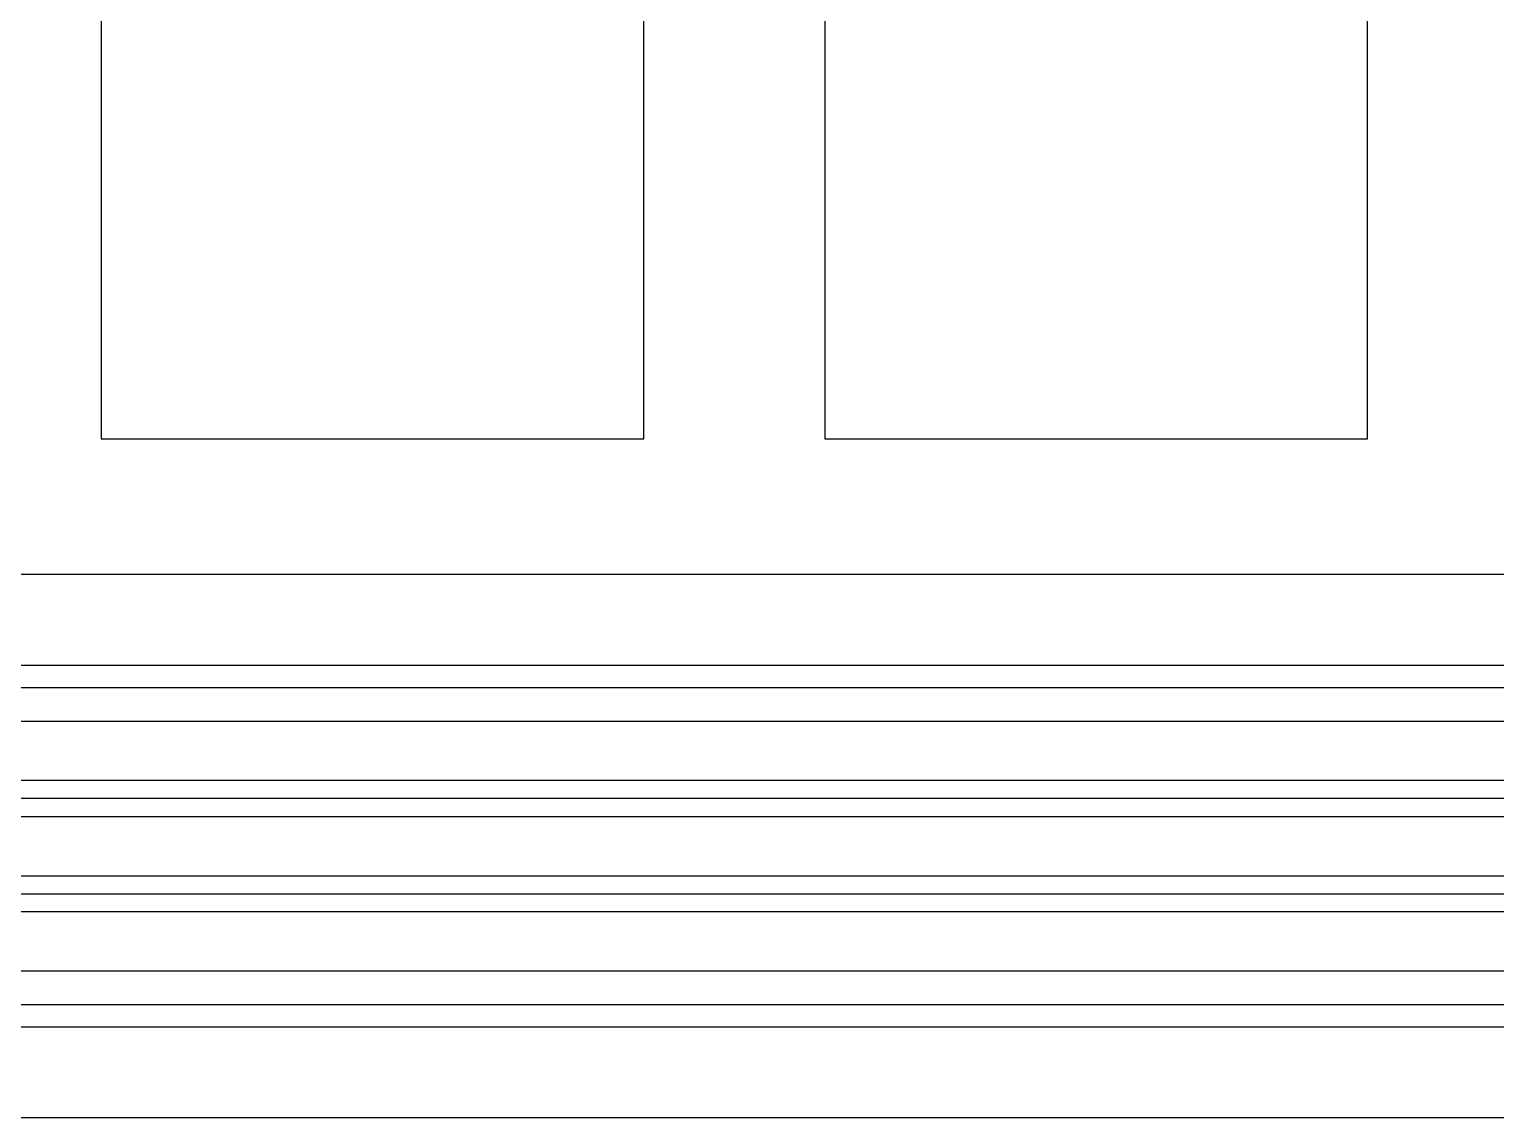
# Model space of a CAD drawing. Header units: millimetres. Extents: x -726012 to -647389, y -20772 to 18805.
# Drawn here: x -661163 to -660353, y 7519 to 8120 of the extents above; entities that cross this region are included whole.
import ezdxf
from ezdxf.xclip import XClip

# ---------------------------------------------------------------- set-up
doc = ezdxf.new("R2010")
doc.units = ezdxf.units.MM
doc.header["$XCLIPFRAME"] = 0
for name, color, linetype in [('000 - WIPEOUT', 250, 'Continuous'), ('001 - ASCESSORIES', 251, 'Continuous'), ('A04_TUBE SERIES', 2, 'Continuous'), ('A11_ALU.SOLID SHEET', 2, 'Continuous')]:
    doc.layers.add(name, color=color, linetype=linetype)
doc.layers.add('008 - LIGHTING', color=1, linetype='Continuous', lineweight=9)

# ---------------------------------------------------------------- blocks, each defined once
blk = doc.blocks.new('*U536')
at = {"layer": '001 - ASCESSORIES', "color": 0, "linetype": 'ByBlock'}
blk.add_lwpolyline([(800, 87.5), (-800, 87.5), (-800, -87.5), (800, -87.5)], close=True, dxfattribs=at)
at = {"layer": '001 - ASCESSORIES', "linetype": 'ByBlock'}
for points in [[(-781.5, 69), (781.5, 69), (781.5, -69), (-781.5, -69)], [(781.5, 36.33), (-781.5, 36.33), (-781.5, 16.33), (781.5, 16.33)], [(-781.5, -16.33), (781.5, -16.33), (781.5, -36.33), (-781.5, -36.33)]]:
    blk.add_lwpolyline(points, close=True, dxfattribs=at)
for points in [[(781.5, 26.33), (-781.5, 26.33)], [(-781.5, -26.33), (781.5, -26.33)]]:
    blk.add_lwpolyline(points, dxfattribs=at)
blk = doc.blocks.new('*U549')
blk.add_wipeout([(-25, 0), (25, 0), (25, 81755), (-25, 81755)]).dxf.layer = '000 - WIPEOUT'
at = {"layer": 'A04_TUBE SERIES', "color": 0}
blk.add_lwpolyline([(-25, 0), (25, 0), (25, 81755), (-25, 81755)], close=True, dxfattribs=at)
at = {"layer": 'Defpoints', "color": 250, "flags": 1}
blk.add_attdef('EXTR.OVL-LENGTH_', (-33.1, -9.01), '', height=5, dxfattribs=at)
blk = doc.blocks.new('*U550')
blk.add_wipeout([(-25, 0), (25, 0), (25, 81755), (-25, 81755)]).dxf.layer = '000 - WIPEOUT'
at = {"layer": 'A04_TUBE SERIES', "color": 0}
blk.add_lwpolyline([(-25, 0), (25, 0), (25, 81755), (-25, 81755)], close=True, dxfattribs=at)
at = {"layer": 'Defpoints', "color": 250, "flags": 1}
blk.add_attdef('EXTR.OVL-LENGTH_', (-33.1, -9.01), '', height=5, dxfattribs=at)
blk = doc.blocks.new('*U1262')
at = {"color": 3}
for points in [[(-275, -21250), (275, -21250), (275, -21550), (-275, -21550)], [(-275, -21650), (275, -21650), (275, -21950), (-275, -21950)]]:
    blk.add_wipeout(points, dxfattribs=at).dxf.layer = '000 - WIPEOUT'
at = {"layer": 'A11_ALU.SOLID SHEET', "color": 0, "linetype": 'ByBlock'}
for points in [[(-275, -21550), (275, -21550), (275, -21250), (-275, -21250)], [(-275, -21950), (275, -21950), (275, -21650), (-275, -21650)]]:
    blk.add_lwpolyline(points, close=True, dxfattribs=at)
blk = doc.blocks.new('*U1309')
at = {"layer": '008 - LIGHTING'}
blk.add_blockref('*U536', (84186, 4090), dxfattribs=at)
at = {"layer": 'A04_TUBE SERIES', "color": 0, "linetype": 'ByBlock', "rotation": 270}
for name, p in [('*U549', (21303.5, 4215)), ('*U550', (21303.5, 3965))]:
    blk.add_blockref(name, p, dxfattribs=at)
at = {"layer": 'A11_ALU.SOLID SHEET', "color": 0, "linetype": 'ByBlock', "rotation": 90}
blk.add_blockref('*U1262', (62308.5, 4590), dxfattribs=at)

msp = doc.modelspace()

# ---------------------------------------------------------------- block references
at = {"layer": 'A11_ALU.SOLID SHEET'}
ref = msp.add_blockref('*U1309', (-744682.37, 3579.02), dxfattribs=at)
XClip(ref).set_block_clipping_path([(22516.8245944298, -23612.0000696909), (92487.8891097467, 7199.9972603897)])

doc.saveas('drawing.dxf')
